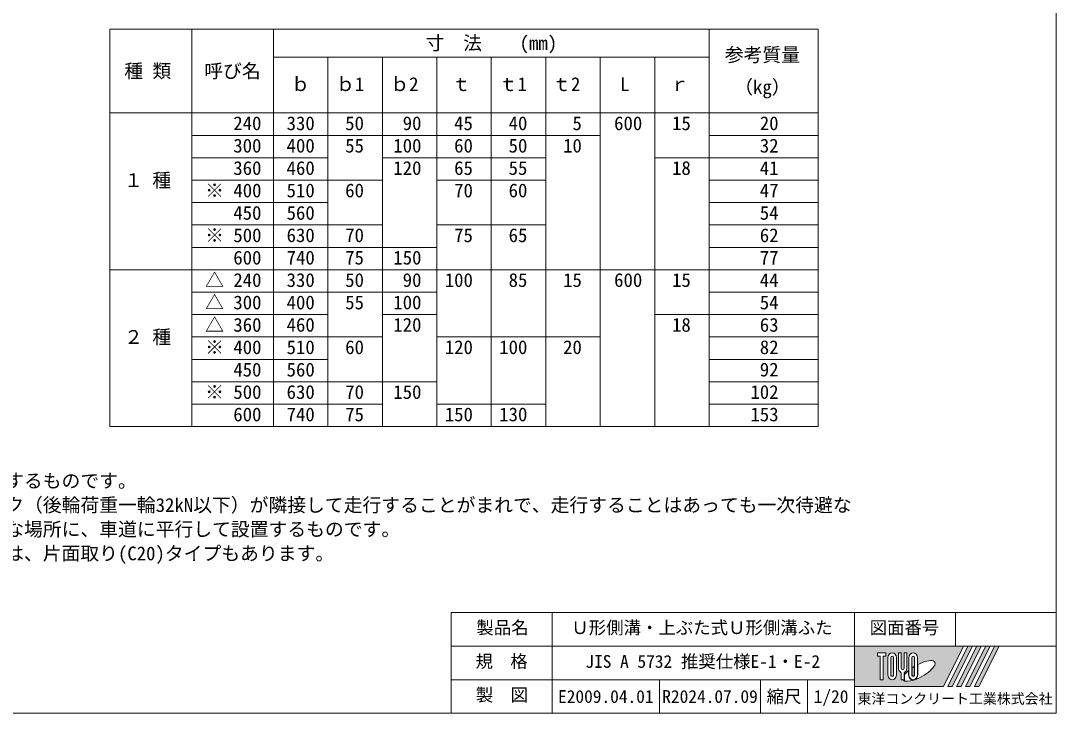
# Model space of a CAD drawing. Units: millimetres, scale not verified. Extents: x 2457 to 21956, y 3121 to 8731.
# Drawn here: x 3822 to 6317, y 3131 to 4801 of the extents above; entities that cross this region are included whole.
import ezdxf
from ezdxf.enums import TextEntityAlignment as Align

# ---------------------------------------------------------------- set-up
doc = ezdxf.new("R2010")
doc.units = ezdxf.units.MM
doc.header["$LTSCALE"] = 20
for name, color, linetype, lineweight in [('(0-0)', 7, 'Continuous', 13), ('0_2', 7, 'Continuous', 13), ('枠', 5, 'Continuous', 5)]:
    doc.layers.add(name, color=color, linetype=linetype, lineweight=lineweight)
doc.styles.add('ＭＳ ゴシック', font='')
doc.styles.get('ＭＳ ゴシック').set_extended_font_data('MS Gothic')

msp = doc.modelspace()

# ---------------------------------------------------------------- hatches: boundary and pattern name
at = {"layer": '枠'}
h = msp.add_hatch(color=7, dxfattribs=at)
h.paths.add_polyline_path([(5831.24, 3293.18), (5831.24, 3195.98), (6045.08, 3195.98), (6093.68, 3293.18)])
edge = h.paths.add_edge_path(flags=16)
edge.add_ellipse((5986.5, 3233.35), major_axis=(38.08, 21.32), ratio=0.3471473, start_angle=-144.31122, end_angle=72.1899, ccw=False)
edge.add_ellipse((5972.4, 3224.14), major_axis=(0, 12.96), ratio=0.8463542, start_angle=-160.70346, end_angle=-90)
edge.add_line((5983.36, 3224.14), (5983.36, 3248.85))
edge = h.paths.add_edge_path(flags=16)
edge.add_ellipse((5972.4, 3265.02), major_axis=(0, 11.96), ratio=0.8463542, start_angle=-90, end_angle=90, ccw=False)
edge.add_line((5982.52, 3265.02), (5982.52, 3224.14))
edge.add_ellipse((5972.4, 3224.14), major_axis=(0, 11.96), ratio=0.8463542, start_angle=90, end_angle=-90, ccw=False)
edge.add_line((5962.27, 3224.14), (5962.27, 3265.02))
edge = h.paths.add_edge_path(flags=16)
edge.add_line((5975.77, 3265.02), (5975.77, 3224.14))
edge.add_ellipse((5972.4, 3224.14), major_axis=(0, 3.99), ratio=0.8463542, start_angle=90, end_angle=-90, ccw=False)
edge.add_line((5969.02, 3224.14), (5969.02, 3265.02))
edge.add_ellipse((5972.4, 3265.02), major_axis=(0, 3.99), ratio=0.8463542, start_angle=-90, end_angle=90, ccw=False)
edge = h.paths.add_edge_path(flags=16)
edge.add_line((5974.93, 3244.13), (5974.93, 3224.14))
edge.add_ellipse((5972.4, 3224.14), major_axis=(0, 2.99), ratio=0.8463542, start_angle=90, end_angle=-90, ccw=False)
edge.add_line((5969.86, 3224.14), (5969.86, 3240.85))
edge.add_ellipse((5986.5, 3233.35), major_axis=(38.08, 21.32), ratio=0.3471473, start_angle=107.79174, end_angle=126.47132, ccw=False)
edge = h.paths.add_edge_path(flags=16)
edge.add_line((5957.21, 3276.98), (5957.21, 3240.34))
edge.add_ellipse((5947.08, 3240.34), major_axis=(0, 11.96), ratio=0.8463542, start_angle=-163.34117, end_angle=-90, ccw=False)
edge.add_line((5950.46, 3229.07), (5950.46, 3212.18))
edge.add_line((5950.46, 3212.18), (5943.71, 3212.18))
edge.add_line((5943.71, 3212.18), (5943.71, 3229.07))
edge.add_ellipse((5947.08, 3240.34), major_axis=(0, 11.96), ratio=0.8463542, start_angle=90, end_angle=163.34117, ccw=False)
edge.add_line((5936.96, 3240.34), (5936.96, 3276.98))
edge.add_line((5936.96, 3276.98), (5943.71, 3276.98))
edge.add_line((5943.71, 3276.98), (5943.71, 3240.34))
edge.add_ellipse((5947.08, 3240.34), major_axis=(0, 3.99), ratio=0.8463542, start_angle=90, end_angle=-90)
edge.add_line((5950.46, 3240.34), (5950.46, 3276.98))
edge.add_line((5950.46, 3276.98), (5957.21, 3276.98))
edge = h.paths.add_edge_path(flags=16)
edge.add_line((5961.43, 3234.46), (5961.43, 3224.14))
edge.add_ellipse((5972.4, 3224.14), major_axis=(0, 12.96), ratio=0.8463542, start_angle=90, end_angle=-171.54427)
edge.add_ellipse((5986.5, 3233.35), major_axis=(38.08, 21.32), ratio=0.3471473, start_angle=-178.64954, end_angle=-148.29244, ccw=False)
edge.add_line((5949, 3211.18), (5951.3, 3211.18))
edge.add_line((5951.3, 3211.18), (5951.3, 3223.82))
edge.add_ellipse((5986.5, 3233.35), major_axis=(38.08, 21.32), ratio=0.3471473, start_angle=148.21912, end_angle=165.90812, ccw=False)
edge = h.paths.add_edge_path(flags=16)
edge.add_ellipse((5921.77, 3265.02), major_axis=(0, 11.96), ratio=0.8463542, start_angle=-90, end_angle=90, ccw=False)
edge.add_line((5931.9, 3265.02), (5931.9, 3224.14))
edge.add_ellipse((5921.77, 3224.14), major_axis=(0, 11.96), ratio=0.8463542, start_angle=90, end_angle=-90, ccw=False)
edge.add_line((5911.65, 3224.14), (5911.65, 3265.02))
edge = h.paths.add_edge_path(flags=16)
edge.add_line((5925.15, 3265.02), (5925.15, 3224.14))
edge.add_ellipse((5921.77, 3224.14), major_axis=(0, 3.99), ratio=0.8463542, start_angle=90, end_angle=-90, ccw=False)
edge.add_line((5918.4, 3224.14), (5918.4, 3265.02))
edge.add_ellipse((5921.77, 3265.02), major_axis=(0, 3.99), ratio=0.8463542, start_angle=-90, end_angle=90, ccw=False)
h.paths.add_polyline_path([(5906.58, 3276.98), (5906.58, 3269.01), (5899.83, 3269.01), (5899.83, 3212.18), (5893.08, 3212.18), (5893.08, 3269.01), (5886.33, 3269.01), (5886.33, 3276.98)], flags=16)
for points in [[(6055.77, 3195.98), (6066.46, 3195.98), (6115.06, 3293.18), (6104.37, 3293.18)], [(6136.45, 3293.18), (6125.75, 3293.18), (6077.15, 3195.98), (6087.85, 3195.98)], [(6157.83, 3293.18), (6147.14, 3293.18), (6098.54, 3195.98), (6109.23, 3195.98)], [(6179.21, 3293.18), (6168.52, 3293.18), (6119.92, 3195.98), (6130.61, 3195.98)]]:
    msp.add_hatch(color=7, dxfattribs=at).paths.add_polyline_path(points)

# ---------------------------------------------------------------- linework, layer by layer
at = {"layer": '0_2'}
for p, q in [((4037.09, 4781), (5743.48, 4781)), ((4037.09, 4781), (4037.09, 3822.5)), ((4234.03, 4781), (4234.03, 3822.5)), ((4430.98, 4781), (4430.98, 3822.5)), ((5480.98, 4781), (5480.98, 3822.5)), ((5743.48, 4781), (5743.48, 3822.5)), ((4430.98, 4713.5), (5480.98, 4713.5)), ((4562.23, 4713.5), (4562.23, 3822.5)), ((4693.48, 4713.5), (4693.48, 3822.5)), ((4824.73, 4713.5), (4824.73, 3822.5)), ((4955.98, 4713.5), (4955.98, 3822.5)), ((5087.23, 4713.5), (5087.23, 3822.5)), ((5218.48, 4713.5), (5218.48, 3822.5)), ((5349.73, 4713.5), (5349.73, 3822.5)), ((4037.09, 4578.5), (5743.48, 4578.5)), ((4693.48, 4524.5), (4234.03, 4524.5)), ((4693.48, 4524.5), (4824.73, 4524.5)), ((5218.48, 4524.5), (4824.73, 4524.5)), ((5743.48, 4524.5), (5480.98, 4524.5)), ((4562.23, 4470.5), (4234.03, 4470.5)), ((4693.48, 4470.5), (4824.73, 4470.5)), ((4824.73, 4470.5), (5087.23, 4470.5)), ((5743.48, 4470.5), (5349.73, 4470.5)), ((4693.48, 4416.5), (4234.03, 4416.5)), ((5087.23, 4416.5), (4824.73, 4416.5)), ((5743.48, 4416.5), (5480.98, 4416.5)), ((4562.23, 4362.5), (4234.03, 4362.5)), ((5743.48, 4362.5), (5480.98, 4362.5)), ((4693.48, 4308.5), (4234.03, 4308.5)), ((5087.23, 4308.5), (4824.73, 4308.5)), ((5743.48, 4308.5), (5480.98, 4308.5)), ((4693.48, 4254.5), (4234.03, 4254.5)), ((4693.48, 4254.5), (4824.73, 4254.5)), ((5743.48, 4254.5), (5480.98, 4254.5)), ((4037.09, 4200.5), (5743.48, 4200.5)), ((4693.48, 4146.5), (4234.03, 4146.5)), ((4693.48, 4146.5), (4824.73, 4146.5)), ((5743.48, 4146.5), (5480.98, 4146.5)), ((4562.23, 4092.5), (4234.03, 4092.5)), ((4693.48, 4092.5), (4824.73, 4092.5)), ((5349.73, 4092.5), (5743.48, 4092.5)), ((4234.03, 4038.5), (4693.48, 4038.5)), ((4824.73, 4038.5), (5218.48, 4038.5)), ((5743.48, 4038.5), (5480.98, 4038.5)), ((4234.03, 3984.5), (4562.23, 3984.5)), ((5743.48, 3984.5), (5480.98, 3984.5)), ((4234.03, 3930.5), (4824.73, 3930.5)), ((5480.98, 3930.5), (5743.48, 3930.5)), ((4234.03, 3876.5), (4693.48, 3876.5)), ((4824.73, 3876.5), (5087.23, 3876.5)), ((5743.48, 3876.5), (5480.98, 3876.5)), ((4037.09, 3822.5), (5743.48, 3822.5))]:
    msp.add_line(p, q, dxfattribs=at)
at = {"layer": '枠', "lineweight": 13}
for p, q in [((6317.24, 3131.18), (6317.24, 8731.18)), ((6317.24, 3374.18), (4859.24, 3374.18)), ((4859.24, 3131.18), (4859.24, 3374.18)), ((5102.24, 3131.18), (5102.24, 3374.18)), ((5831.24, 3131.18), (5831.24, 3374.18)), ((6074.24, 3293.18), (6074.24, 3374.18)), ((6317.24, 3293.18), (4859.24, 3293.18)), ((5831.24, 3212.18), (4859.24, 3212.18)), ((5361.44, 3131.18), (5361.44, 3212.18)), ((5604.44, 3131.18), (5604.44, 3212.18)), ((5717.84, 3131.18), (5717.84, 3212.18)), ((6317.24, 3131.18), (2457.24, 3131.18))]:
    msp.add_line(p, q, dxfattribs=at)
at = {"layer": '枠'}
for p, q in [((5831.24, 3293.18), (6093.68, 3293.18)), ((5831.24, 3293.18), (5831.24, 3195.98)), ((5886.33, 3276.98), (5906.58, 3276.98)), ((5886.33, 3276.98), (5886.33, 3269.01)), ((5893.08, 3269.01), (5886.33, 3269.01)), ((5893.08, 3269.01), (5893.08, 3212.18)), ((5906.58, 3269.01), (5899.83, 3269.01)), ((5899.83, 3269.01), (5899.83, 3212.18)), ((5906.58, 3276.98), (5906.58, 3269.01)), ((5936.96, 3240.34), (5936.96, 3276.98)), ((5936.96, 3276.98), (5943.71, 3276.98)), ((5943.71, 3276.98), (5943.71, 3240.34)), ((5950.46, 3240.34), (5950.46, 3276.98)), ((5950.46, 3276.98), (5957.21, 3276.98)), ((5957.21, 3276.98), (5957.21, 3240.34)), ((6093.68, 3293.18), (6045.08, 3195.98)), ((6104.37, 3293.18), (6055.77, 3195.98)), ((6115.06, 3293.18), (6066.46, 3195.98)), ((6125.75, 3293.18), (6077.15, 3195.98)), ((6136.45, 3293.18), (6087.85, 3195.98)), ((6147.14, 3293.18), (6098.54, 3195.98)), ((6104.37, 3293.18), (6115.06, 3293.18)), ((6157.83, 3293.18), (6109.23, 3195.98)), ((6168.52, 3293.18), (6119.92, 3195.98)), ((6125.75, 3293.18), (6136.45, 3293.18)), ((6179.21, 3293.18), (6130.61, 3195.98)), ((6147.14, 3293.18), (6157.83, 3293.18)), ((6168.52, 3293.18), (6179.21, 3293.18)), ((5911.65, 3265.02), (5911.65, 3224.14)), ((5918.4, 3224.14), (5918.4, 3265.02)), ((5925.15, 3265.02), (5925.15, 3224.14)), ((5931.9, 3224.14), (5931.9, 3265.02)), ((5962.27, 3265.02), (5962.27, 3224.14)), ((5969.02, 3224.14), (5969.02, 3265.02)), ((5974.93, 3244.13), (5974.93, 3224.14)), ((5975.77, 3265.02), (5975.77, 3224.14)), ((5982.52, 3224.14), (5982.52, 3265.02)), ((5983.36, 3224.14), (5983.36, 3248.85)), ((5943.71, 3229.07), (5943.71, 3212.18)), ((5950.46, 3229.07), (5950.46, 3212.18)), ((5951.3, 3223.82), (5951.3, 3211.18)), ((5961.43, 3234.46), (5961.43, 3224.14)), ((5969.86, 3224.14), (5969.86, 3240.85)), ((5831.24, 3195.98), (6045.08, 3195.98)), ((5899.83, 3212.18), (5893.08, 3212.18)), ((5950.46, 3212.18), (5943.71, 3212.18)), ((5949, 3211.18), (5951.3, 3211.18)), ((6055.77, 3195.98), (6066.46, 3195.98)), ((6077.15, 3195.98), (6087.85, 3195.98)), ((6098.54, 3195.98), (6109.23, 3195.98)), ((6119.92, 3195.98), (6130.61, 3195.98))]:
    msp.add_line(p, q, dxfattribs=at)
for centre, major_axis, ratio, start_param, end_param in [((5921.77, 3265.02), (0, 11.96), 0.846354, 4.712389, 7.8539816), ((5921.77, 3265.02), (0, 3.99), 0.846354, 4.712389, 7.8539816), ((5972.4, 3265.02), (0, 11.96), 0.846354, 4.712389, 7.8539816), ((5972.4, 3265.02), (0, 3.99), 0.846354, 4.712389, 7.8539816), ((5986.5, 3233.35), (38.08, 21.32), 0.347147, 1.6817405, 1.8219833), ((5986.5, 3233.35), (38.08, 21.32), 0.347147, 4.2621853, 7.7429163), ((5921.77, 3224.14), (0, 11.96), 0.846354, 1.5707963, 4.712389), ((5921.77, 3224.14), (0, 3.99), 0.846354, 1.5707963, 4.712389), ((5947.08, 3240.34), (0, 11.96), 0.846354, 1.5707963, 2.8017557), ((5947.08, 3240.34), (0, 3.99), 0.846354, 1.5707963, 4.712389), ((5947.08, 3240.34), (0, 11.96), 0.846354, 3.4814296, 4.712389), ((5986.5, 3233.35), (38.08, 21.32), 0.347147, 2.0815197, 2.5155126), ((5972.4, 3224.14), (0, 12.96), 0.846354, 1.5707963, 3.3154679), ((5972.4, 3224.14), (0, 11.96), 0.846354, 1.5707963, 4.712389), ((5972.4, 3224.14), (0, 3.99), 0.846354, 1.5707963, 4.712389), ((5972.4, 3224.14), (0, 2.99), 0.846354, 1.5707963, 4.712389), ((5972.4, 3224.14), (0, 12.96), 0.846354, 3.5338438, 4.712389), ((5986.5, 3233.35), (38.08, 21.32), 0.347147, 3.2093975, 4.2004451)]:
    msp.add_ellipse(centre, major_axis=major_axis, ratio=ratio, start_param=start_param, end_param=end_param, dxfattribs=at)

# ---------------------------------------------------------------- texts
at = {"layer": '(0-0)', "style": 'ＭＳ ゴシック'}
for s, p in [('寸\u3000法\u3000\u3000(mm)', (4955.98, 4747.25)), ('１ 種', (4127.91, 4416.5)), ('２ 種', (4127.91, 4038.5))]:
    msp.add_text(s, height=33.23, dxfattribs=at).set_placement(p, align=Align.MIDDLE_CENTER)
for s, p in [('参考質量', (5518.48, 4692.26)), ('種 類', (4071.55, 4653.25)), ('呼び名', (4264.22, 4653.25)), ('ｂ', (4473.46, 4621.5)), ('ｂ1', (4581.79, 4621.5)), ('ｂ2', (4712.71, 4621.5)), ('ｔ', (4861.1, 4621.5)), ('ｔ1', (4973.8, 4621.5)), ('ｔ2', (5102.6, 4621.5)), ('L', (5266.4, 4621.5)), ('ｒ', (5386.81, 4621.5)), ('（kg）', (5541.26, 4614.54)), ('   240', (4266.47, 4527.17)), ('330', (4462.71, 4527.17)), (' 50', (4581.29, 4527.17)), (' 90', (4719.84, 4527.24)), (' 45', (4843.79, 4527.17)), (' 40', (4975.04, 4527.17)), ('  5', (5106.29, 4527.17)), ('600', (5251.84, 4527.17)), (' 15', (5368.79, 4527.17)), (' 20', (5580.26, 4527.17)), ('   300', (4266.47, 4473.17)), ('400', (4462.71, 4473.17)), (' 55', (4581.29, 4473.17)), ('100', (4719.84, 4473.24)), (' 60', (4843.79, 4473.24)), (' 50', (4975.04, 4473.17)), (' 10', (5106.29, 4473.17)), (' 32', (5580.26, 4473.17)), ('   360', (4266.47, 4419.17)), ('460', (4462.71, 4419.24)), ('120', (4719.84, 4419.24)), (' 65', (4843.79, 4419.17)), (' 55', (4975.04, 4419.24)), (' 18', (5368.79, 4419.24)), (' 41', (5580.26, 4419.17)), ('※ 400', (4266.47, 4365.17)), ('510', (4462.71, 4365.24)), (' 60', (4581.29, 4365.24)), (' 70', (4843.79, 4365.17)), (' 60', (4975.04, 4365.24)), (' 47', (5580.26, 4365.17)), ('   450', (4266.47, 4311.17)), ('560', (4462.71, 4311.17)), (' 54', (5580.26, 4311.17)), ('※ 500', (4266.47, 4257.17)), ('630', (4462.71, 4257.24)), (' 70', (4581.29, 4257.24)), (' 75', (4843.79, 4257.17)), (' 65', (4975.04, 4257.24)), (' 62', (5580.26, 4257.17)), ('   600', (4266.47, 4203.17)), ('740', (4462.71, 4203.17)), (' 75', (4581.29, 4203.24)), ('150', (4719.84, 4203.24)), (' 77', (5580.26, 4203.17)), ('△ 240', (4266.47, 4149.17)), ('330', (4462.71, 4149.17)), (' 50', (4581.29, 4149.17)), (' 90', (4719.84, 4149.24)), ('100', (4843.79, 4149.17)), (' 85', (4975.04, 4149.17)), ('600', (5251.84, 4149.17)), (' 15', (5106.29, 4149.17)), (' 15', (5368.79, 4149.24)), (' 44', (5580.26, 4149.17)), ('△ 300', (4266.47, 4095.17)), ('400', (4462.71, 4095.17)), (' 55', (4581.29, 4095.17)), ('100', (4719.84, 4095.24)), (' 54', (5580.26, 4095.17)), ('△ 360', (4266.47, 4041.17)), ('460', (4462.71, 4041.24)), ('120', (4719.84, 4041.24)), (' 18', (5368.79, 4041.24)), (' 63', (5580.26, 4041.17)), ('※ 400', (4266.47, 3987.17)), ('510', (4462.71, 3987.24)), (' 60', (4581.29, 3987.24)), ('120', (4843.79, 3987.24)), ('100', (4975.04, 3987.24)), (' 20', (5106.29, 3987.24)), (' 82', (5580.26, 3987.24)), ('   450', (4266.47, 3933.17)), ('560', (4462.71, 3933.17)), (' 92', (5580.26, 3933.24)), ('※ 500', (4266.47, 3879.17)), ('630', (4462.71, 3879.24)), (' 70', (4581.29, 3879.24)), ('150', (4719.84, 3879.24)), ('102', (5580.26, 3879.24)), ('   600', (4266.47, 3825.17)), ('740', (4462.71, 3825.17)), ('150', (4843.79, 3825.24)), ('130', (4975.04, 3825.24)), ('153', (5580.26, 3825.24)), (' 75', (4581.29, 3825.24))]:
    msp.add_text(s, height=33.23, dxfattribs=at).set_placement(p, align=Align.BOTTOM_LEFT)
at = {"layer": '0_2', "style": 'ＭＳ ゴシック'}
for s, p in [('\u3000(2) １種は主として歩道に設置するものです。', (3104.73, 3708.3)), ('\u3000\u3000\u3000２種は８トン以下のトラック（後輪荷重一輪32kN以下）が隣接して走行することがまれで、走行することはあっても一次待避な', (3104.73, 3649.97)), ('\u3000\u3000\u3000\u3000どで低速で走行するような場所に、車道に平行して設置するものです。', (3104.73, 3591.64)), ('\u3000(3) 呼び名の△印につきましては、片面取り(C20)タイプもあります。', (3104.73, 3533.3))]:
    msp.add_text(s, height=33.23, dxfattribs=at).set_placement(p, align=Align.TOP_LEFT)
for s, height, p in [('製品名', 30.76, (4919.89, 3313.14)), ('Ｕ形側溝・上ぶた式Ｕ形側溝ふた', 30.76, (5148.74, 3313.06)), ('図面番号', 30.76, (5867.54, 3313.06)), ('規\u3000格', 30.76, (4917.75, 3231.82)), ('JIS A 5732 推奨仕様E-1・E-2', 30.76, (5182.54, 3231.57)), ('製\u3000図', 30.76, (4918.49, 3151.14)), ('東洋コンクリート工業株式会社', 24.61, (5838.33, 3146.76))]:
    msp.add_text(s, height=height, dxfattribs=at).set_placement(p, align=Align.BOTTOM_LEFT)
for s, p in [('E2009.04.01', (5231.84, 3171.68)), ('R2024.07.09', (5482.94, 3171.68)), ('縮尺', (5661.14, 3171.68)), ('1/20', (5774.54, 3171.68))]:
    msp.add_text(s, height=30.76, dxfattribs=at).set_placement(p, align=Align.MIDDLE_CENTER)

doc.saveas('drawing.dxf')
